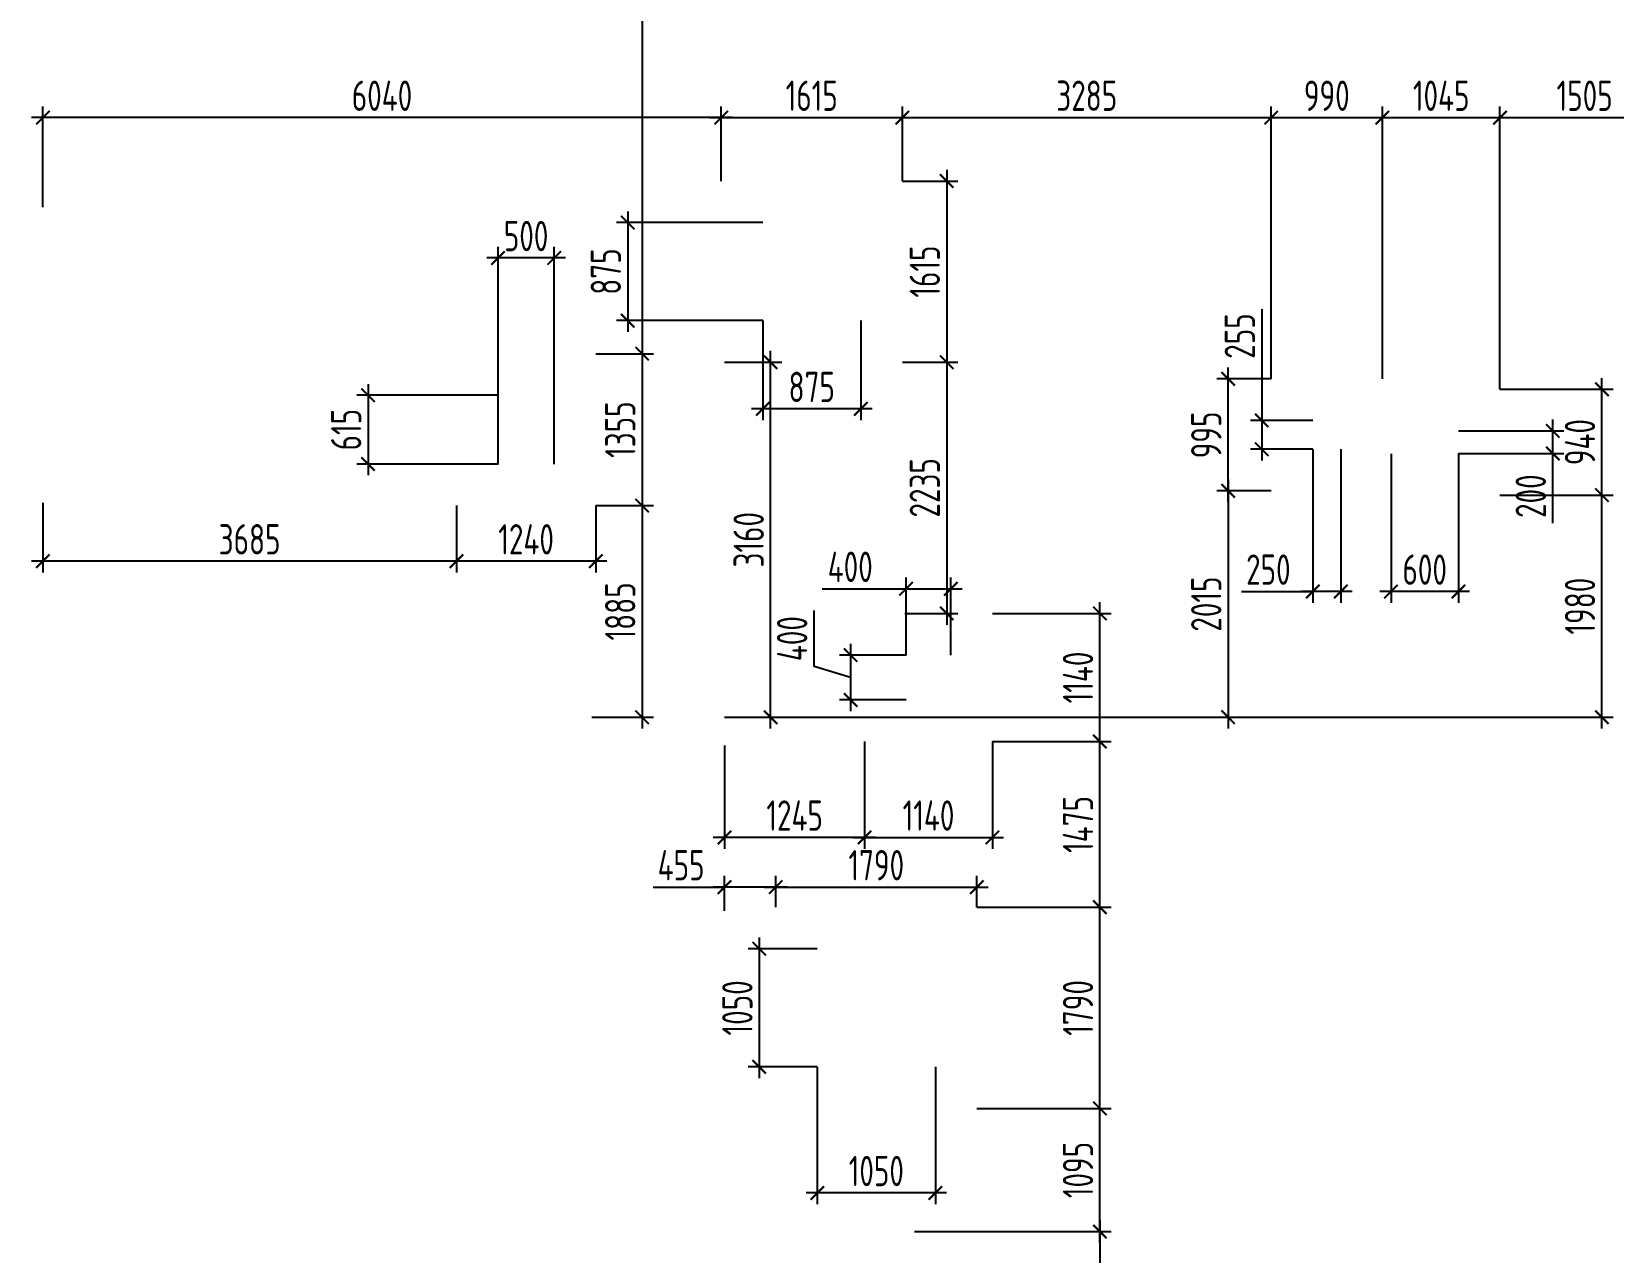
# Model space of a CAD drawing. Header units: millimetres. Extents: x -350007 to 535970, y -888 to 133718.
# Drawn here: x 461274 to 475358, y 102088 to 112954 of the extents above; entities that cross this region are included whole.
import ezdxf

# ---------------------------------------------------------------- set-up
doc = ezdxf.new("R2010")
doc.units = ezdxf.units.MM
doc.layers.add('АР_Размеры нов.', color=15, linetype='Continuous', lineweight=0)
doc.styles.add('ISOCPEUR', font='isocpeur.ttf', dxfattribs={"width": 0.7})
doc.dimstyles.new('R_100', dxfattribs={"dimtxt": 270, "dimasz": 120, "dimexe": 100, "dimexo": 0, "dimgap": 60, "dimtad": 1, "dimdec": 0, "dimrnd": 5, "dimzin": 0, "dimdsep": 46, "dimtxsty": 'ISOCPEUR', "dimblk": 'ARCHTICK', "dimcen": 0, "dimdle": 100, "dimclrd": 256, "dimclre": 256, "dimclrt": 256, "dimadec": 0, "dimazin": 0, "dimtfac": 2, "dimtdec": 0, "dimtofl": 0, "dimtmove": 1, "dimatfit": 3, "dimfxl": 1, "dimtvp": 3, "dimtolj": 1, "dimtzin": 0, "dimarcsym": 0})

# ---------------------------------------------------------------- blocks, each defined once
blk = doc.blocks.new('_ArchTick')
at = {"color": 0, "linetype": 'ByBlock', "const_width": 0.15}
blk.add_lwpolyline([(-0.5, -0.5), (0.5, 0.5)], dxfattribs=at)
blk = doc.blocks.new('*D3385')
at = {"layer": 'АР_Размеры нов.', "lineweight": -2, "transparency": 16777216}
for p, q in [((465945, 118043), (466810, 118043)), ((466710, 118143), (466710, 109987)), ((466297, 110087), (466810, 110087))]:
    blk.add_line(p, q, dxfattribs=at)
at = {"layer": 'АР_Размеры нов.', "lineweight": -2, "transparency": 16777216, "xscale": 120, "yscale": 120, "zscale": 120}
for p, rotation in [((466710, 118043), 90), ((466710, 110087), 270)]:
    blk.add_blockref('_ArchTick', p, dxfattribs=dict(at, rotation=rotation))
at = {"layer": 'АР_Размеры нов.', "transparency": 16777216, "insert": (466515, 114065), "char_height": 270, "attachment_point": 5, "rotation": 90, "style": 'ISOCPEUR'}
blk.add_mtext('\\A1;7955', dxfattribs=at)
blk = doc.blocks.new('*D3386')
at = {"layer": 'АР_Размеры нов.', "lineweight": -2, "transparency": 16777216}
for p, q in [((466710, 110187), (466710, 108635)), ((466297, 110087), (466810, 110087)), ((466297, 108735), (466810, 108735))]:
    blk.add_line(p, q, dxfattribs=at)
at = {"layer": 'АР_Размеры нов.', "lineweight": -2, "transparency": 16777216, "xscale": 120, "yscale": 120, "zscale": 120}
for p, rotation in [((466710, 110087), 90), ((466710, 108735), 270)]:
    blk.add_blockref('_ArchTick', p, dxfattribs=dict(at, rotation=rotation))
at = {"layer": 'АР_Размеры нов.', "transparency": 16777216, "insert": (466515, 109411), "char_height": 270, "attachment_point": 5, "rotation": 90, "style": 'ISOCPEUR'}
blk.add_mtext('\\A1;1355', dxfattribs=at)
blk = doc.blocks.new('*D3387')
at = {"layer": 'АР_Размеры нов.', "lineweight": -2, "transparency": 16777216}
for p, q in [((465057, 108735), (465057, 108140)), ((466297, 108735), (466297, 108140)), ((466397, 108240), (464957, 108240))]:
    blk.add_line(p, q, dxfattribs=at)
at = {"layer": 'АР_Размеры нов.', "lineweight": -2, "transparency": 16777216, "xscale": 120, "yscale": 120, "zscale": 120, "rotation": 180}
blk.add_blockref('_ArchTick', (465057, 108240), dxfattribs=at)
at = {"layer": 'АР_Размеры нов.', "lineweight": -2, "transparency": 16777216, "xscale": 120, "yscale": 120, "zscale": 120}
blk.add_blockref('_ArchTick', (466297, 108240), dxfattribs=at)
at = {"layer": 'АР_Размеры нов.', "transparency": 16777216, "insert": (465677, 108435), "char_height": 270, "attachment_point": 5, "style": 'ISOCPEUR'}
blk.add_mtext('\\A1;1240', dxfattribs=at)
blk = doc.blocks.new('*D3388')
at = {"layer": 'АР_Размеры нов.', "lineweight": -2, "transparency": 16777216}
for p, q in [((461374, 108760), (461374, 108140)), ((465057, 108735), (465057, 108140)), ((465157, 108240), (461274, 108240))]:
    blk.add_line(p, q, dxfattribs=at)
at = {"layer": 'АР_Размеры нов.', "lineweight": -2, "transparency": 16777216, "xscale": 120, "yscale": 120, "zscale": 120, "rotation": 180}
blk.add_blockref('_ArchTick', (461374, 108240), dxfattribs=at)
at = {"layer": 'АР_Размеры нов.', "lineweight": -2, "transparency": 16777216, "xscale": 120, "yscale": 120, "zscale": 120}
blk.add_blockref('_ArchTick', (465057, 108240), dxfattribs=at)
at = {"layer": 'АР_Размеры нов.', "transparency": 16777216, "insert": (463215, 108435), "char_height": 270, "attachment_point": 5, "style": 'ISOCPEUR'}
blk.add_mtext('\\A1;3685', dxfattribs=at)
blk = doc.blocks.new('*D3389')
at = {"layer": 'АР_Размеры нов.', "lineweight": -2, "transparency": 16777216}
for p, q in [((466297, 108735), (466810, 108735)), ((466710, 108835), (466710, 106751)), ((466263, 106851), (466810, 106851))]:
    blk.add_line(p, q, dxfattribs=at)
at = {"layer": 'АР_Размеры нов.', "lineweight": -2, "transparency": 16777216, "xscale": 120, "yscale": 120, "zscale": 120}
for p, rotation in [((466710, 108735), 90), ((466710, 106851), 270)]:
    blk.add_blockref('_ArchTick', p, dxfattribs=dict(at, rotation=rotation))
at = {"layer": 'АР_Размеры нов.', "transparency": 16777216, "insert": (466515, 107793), "char_height": 270, "attachment_point": 5, "rotation": 90, "style": 'ISOCPEUR'}
blk.add_mtext('\\A1;1885', dxfattribs=at)
blk = doc.blocks.new('*D3390')
at = {"layer": 'АР_Размеры нов.', "lineweight": -2, "transparency": 16777216}
for p, q in [((468691, 106635), (468691, 105681)), ((467444, 106601), (467444, 105681)), ((468791, 105781), (467344, 105781))]:
    blk.add_line(p, q, dxfattribs=at)
at = {"layer": 'АР_Размеры нов.', "lineweight": -2, "transparency": 16777216, "xscale": 120, "yscale": 120, "zscale": 120, "rotation": 180}
blk.add_blockref('_ArchTick', (467444, 105781), dxfattribs=at)
at = {"layer": 'АР_Размеры нов.', "lineweight": -2, "transparency": 16777216, "xscale": 120, "yscale": 120, "zscale": 120}
blk.add_blockref('_ArchTick', (468691, 105781), dxfattribs=at)
at = {"layer": 'АР_Размеры нов.', "transparency": 16777216, "insert": (468068, 105976), "char_height": 270, "attachment_point": 5, "style": 'ISOCPEUR'}
blk.add_mtext('\\A1;1245', dxfattribs=at)
blk = doc.blocks.new('*D3391')
at = {"layer": 'АР_Размеры нов.', "lineweight": -2, "transparency": 16777216}
for p, q in [((468691, 106635), (468691, 105681)), ((469829, 106635), (469829, 105681)), ((468591, 105781), (469929, 105781))]:
    blk.add_line(p, q, dxfattribs=at)
at = {"layer": 'АР_Размеры нов.', "lineweight": -2, "transparency": 16777216, "xscale": 120, "yscale": 120, "zscale": 120, "rotation": 180}
blk.add_blockref('_ArchTick', (468691, 105781), dxfattribs=at)
at = {"layer": 'АР_Размеры нов.', "lineweight": -2, "transparency": 16777216, "xscale": 120, "yscale": 120, "zscale": 120}
blk.add_blockref('_ArchTick', (469829, 105781), dxfattribs=at)
at = {"layer": 'АР_Размеры нов.', "transparency": 16777216, "insert": (469260, 105976), "char_height": 270, "attachment_point": 5, "style": 'ISOCPEUR'}
blk.add_mtext('\\A1;1140', dxfattribs=at)
blk = doc.blocks.new('*D3392')
at = {"layer": 'АР_Размеры нов.', "lineweight": -2, "transparency": 16777216}
for p, q in [((467444, 105129), (467444, 105439)), ((467900, 105160), (467900, 105439)), ((466808, 105339), (467444, 105339)), ((468000, 105339), (467344, 105339))]:
    blk.add_line(p, q, dxfattribs=at)
at = {"layer": 'АР_Размеры нов.', "lineweight": -2, "transparency": 16777216, "xscale": 120, "yscale": 120, "zscale": 120, "rotation": 180}
blk.add_blockref('_ArchTick', (467444, 105339), dxfattribs=at)
at = {"layer": 'АР_Размеры нов.', "lineweight": -2, "transparency": 16777216, "xscale": 120, "yscale": 120, "zscale": 120}
blk.add_blockref('_ArchTick', (467900, 105339), dxfattribs=at)
at = {"layer": 'АР_Размеры нов.', "transparency": 16777216, "insert": (467057, 105534), "char_height": 270, "attachment_point": 5, "style": 'ISOCPEUR'}
blk.add_mtext('\\A1;455', dxfattribs=at)
blk = doc.blocks.new('*D3393')
at = {"layer": 'АР_Размеры нов.', "lineweight": -2, "transparency": 16777216}
for p, q in [((467900, 105160), (467900, 105439)), ((469691, 105160), (469691, 105439)), ((467800, 105339), (469791, 105339))]:
    blk.add_line(p, q, dxfattribs=at)
at = {"layer": 'АР_Размеры нов.', "lineweight": -2, "transparency": 16777216, "xscale": 120, "yscale": 120, "zscale": 120, "rotation": 180}
blk.add_blockref('_ArchTick', (467900, 105339), dxfattribs=at)
at = {"layer": 'АР_Размеры нов.', "lineweight": -2, "transparency": 16777216, "xscale": 120, "yscale": 120, "zscale": 120}
blk.add_blockref('_ArchTick', (469691, 105339), dxfattribs=at)
at = {"layer": 'АР_Размеры нов.', "transparency": 16777216, "insert": (468795, 105534), "char_height": 270, "attachment_point": 5, "style": 'ISOCPEUR'}
blk.add_mtext('\\A1;1790', dxfattribs=at)
blk = doc.blocks.new('*D3396')
at = {"layer": 'АР_Размеры нов.', "lineweight": -2, "transparency": 16777216}
for p, q in [((469136, 102273), (470886, 102273)), ((470786, 102373), (470786, 100833)), ((469136, 100933), (470886, 100933))]:
    blk.add_line(p, q, dxfattribs=at)
at = {"layer": 'АР_Размеры нов.', "lineweight": -2, "transparency": 16777216, "xscale": 120, "yscale": 120, "zscale": 120}
for p, rotation in [((470786, 102273), 90), ((470786, 100933), 270)]:
    blk.add_blockref('_ArchTick', p, dxfattribs=dict(at, rotation=rotation))
at = {"layer": 'АР_Размеры нов.', "transparency": 16777216, "insert": (470591, 101603), "char_height": 270, "attachment_point": 5, "rotation": 90, "style": 'ISOCPEUR'}
blk.add_mtext('\\A1;1340', dxfattribs=at)
blk = doc.blocks.new('*D3397')
at = {"layer": 'АР_Размеры нов.', "lineweight": -2, "transparency": 16777216}
for p, q in [((470786, 102173), (470786, 103469)), ((469691, 103369), (470886, 103369)), ((469136, 102273), (470886, 102273))]:
    blk.add_line(p, q, dxfattribs=at)
at = {"layer": 'АР_Размеры нов.', "lineweight": -2, "transparency": 16777216, "xscale": 120, "yscale": 120, "zscale": 120}
for p, rotation in [((470786, 103369), 90), ((470786, 102273), 270)]:
    blk.add_blockref('_ArchTick', p, dxfattribs=dict(at, rotation=rotation))
at = {"layer": 'АР_Размеры нов.', "transparency": 16777216, "insert": (470591, 102821), "char_height": 270, "attachment_point": 5, "rotation": 90, "style": 'ISOCPEUR'}
blk.add_mtext('\\A1;1095', dxfattribs=at)
blk = doc.blocks.new('*D3398')
at = {"layer": 'АР_Размеры нов.', "lineweight": -2, "transparency": 16777216}
for p, q in [((470786, 103269), (470786, 105260)), ((469691, 105160), (470886, 105160)), ((469691, 103369), (470886, 103369))]:
    blk.add_line(p, q, dxfattribs=at)
at = {"layer": 'АР_Размеры нов.', "lineweight": -2, "transparency": 16777216, "xscale": 120, "yscale": 120, "zscale": 120}
for p, rotation in [((470786, 105160), 90), ((470786, 103369), 270)]:
    blk.add_blockref('_ArchTick', p, dxfattribs=dict(at, rotation=rotation))
at = {"layer": 'АР_Размеры нов.', "transparency": 16777216, "insert": (470591, 104264), "char_height": 270, "attachment_point": 5, "rotation": 90, "style": 'ISOCPEUR'}
blk.add_mtext('\\A1;1790', dxfattribs=at)
blk = doc.blocks.new('*D3399')
at = {"layer": 'АР_Размеры нов.', "lineweight": -2, "transparency": 16777216}
for p, q in [((469829, 106635), (470886, 106635)), ((470786, 105060), (470786, 106735)), ((469691, 105160), (470886, 105160))]:
    blk.add_line(p, q, dxfattribs=at)
at = {"layer": 'АР_Размеры нов.', "lineweight": -2, "transparency": 16777216, "xscale": 120, "yscale": 120, "zscale": 120}
for p, rotation in [((470786, 106635), 90), ((470786, 105160), 270)]:
    blk.add_blockref('_ArchTick', p, dxfattribs=dict(at, rotation=rotation))
at = {"layer": 'АР_Размеры нов.', "transparency": 16777216, "insert": (470591, 105897), "char_height": 270, "attachment_point": 5, "rotation": 90, "style": 'ISOCPEUR'}
blk.add_mtext('\\A1;1475', dxfattribs=at)
blk = doc.blocks.new('*D3400')
at = {"layer": 'АР_Размеры нов.', "lineweight": -2, "transparency": 16777216}
for p, q in [((469829, 107775), (470886, 107775)), ((470786, 106535), (470786, 107875)), ((469829, 106635), (470886, 106635))]:
    blk.add_line(p, q, dxfattribs=at)
at = {"layer": 'АР_Размеры нов.', "lineweight": -2, "transparency": 16777216, "xscale": 120, "yscale": 120, "zscale": 120}
for p, rotation in [((470786, 107775), 90), ((470786, 106635), 270)]:
    blk.add_blockref('_ArchTick', p, dxfattribs=dict(at, rotation=rotation))
at = {"layer": 'АР_Размеры нов.', "transparency": 16777216, "insert": (470591, 107205), "char_height": 270, "attachment_point": 5, "rotation": 90, "style": 'ISOCPEUR'}
blk.add_mtext('\\A1;1140', dxfattribs=at)
blk = doc.blocks.new('*D3401')
at = {"layer": 'АР_Размеры нов.', "lineweight": -2, "transparency": 16777216}
for p, q in [((467444, 110011), (467954, 110011)), ((467854, 106751), (467854, 110111)), ((467444, 106851), (467954, 106851))]:
    blk.add_line(p, q, dxfattribs=at)
at = {"layer": 'АР_Размеры нов.', "lineweight": -2, "transparency": 16777216, "xscale": 120, "yscale": 120, "zscale": 120}
for p, rotation in [((467854, 110011), 90), ((467854, 106851), 270)]:
    blk.add_blockref('_ArchTick', p, dxfattribs=dict(at, rotation=rotation))
at = {"layer": 'АР_Размеры нов.', "transparency": 16777216, "insert": (467659, 108431), "char_height": 270, "attachment_point": 5, "rotation": 90, "style": 'ISOCPEUR'}
blk.add_mtext('\\A1;3160', dxfattribs=at)
blk = doc.blocks.new('*D3402')
at = {"layer": 'АР_Размеры нов.', "lineweight": -2, "transparency": 16777216}
for p, q in [((469422, 111724), (469422, 109911)), ((469027, 111624), (469522, 111624)), ((469027, 110011), (469522, 110011))]:
    blk.add_line(p, q, dxfattribs=at)
at = {"layer": 'АР_Размеры нов.', "lineweight": -2, "transparency": 16777216, "xscale": 120, "yscale": 120, "zscale": 120}
for p, rotation in [((469422, 111624), 90), ((469422, 110011), 270)]:
    blk.add_blockref('_ArchTick', p, dxfattribs=dict(at, rotation=rotation))
at = {"layer": 'АР_Размеры нов.', "transparency": 16777216, "insert": (469227, 110818), "char_height": 270, "attachment_point": 5, "rotation": 90, "style": 'ISOCPEUR'}
blk.add_mtext('\\A1;1615', dxfattribs=at)
blk = doc.blocks.new('*D3415')
at = {"layer": 'АР_Размеры нов.', "lineweight": -2, "transparency": 16777216}
for p, q in [((461374, 111392), (461374, 112288)), ((467414, 111624), (467414, 112288)), ((467514, 112188), (461274, 112188))]:
    blk.add_line(p, q, dxfattribs=at)
at = {"layer": 'АР_Размеры нов.', "lineweight": -2, "transparency": 16777216, "xscale": 120, "yscale": 120, "zscale": 120, "rotation": 180}
blk.add_blockref('_ArchTick', (461374, 112188), dxfattribs=at)
at = {"layer": 'АР_Размеры нов.', "lineweight": -2, "transparency": 16777216, "xscale": 120, "yscale": 120, "zscale": 120}
blk.add_blockref('_ArchTick', (467414, 112188), dxfattribs=at)
at = {"layer": 'АР_Размеры нов.', "transparency": 16777216, "insert": (464394, 112383), "char_height": 270, "attachment_point": 5, "style": 'ISOCPEUR'}
blk.add_mtext('\\A1;6040', dxfattribs=at)
blk = doc.blocks.new('*D3416')
at = {"layer": 'АР_Размеры нов.', "lineweight": -2, "transparency": 16777216}
for p, q in [((467414, 111624), (467414, 112288)), ((469027, 111624), (469027, 112288)), ((467314, 112188), (469127, 112188))]:
    blk.add_line(p, q, dxfattribs=at)
at = {"layer": 'АР_Размеры нов.', "lineweight": -2, "transparency": 16777216, "xscale": 120, "yscale": 120, "zscale": 120, "rotation": 180}
blk.add_blockref('_ArchTick', (467414, 112188), dxfattribs=at)
at = {"layer": 'АР_Размеры нов.', "lineweight": -2, "transparency": 16777216, "xscale": 120, "yscale": 120, "zscale": 120}
blk.add_blockref('_ArchTick', (469027, 112188), dxfattribs=at)
at = {"layer": 'АР_Размеры нов.', "transparency": 16777216, "insert": (468220, 112383), "char_height": 270, "attachment_point": 5, "style": 'ISOCPEUR'}
blk.add_mtext('\\A1;1615', dxfattribs=at)
blk = doc.blocks.new('*D3417')
at = {"layer": 'АР_Размеры нов.', "lineweight": -2, "transparency": 16777216}
for p, q in [((469027, 111624), (469027, 112288)), ((472311, 109863), (472311, 112288)), ((468927, 112188), (472411, 112188))]:
    blk.add_line(p, q, dxfattribs=at)
at = {"layer": 'АР_Размеры нов.', "lineweight": -2, "transparency": 16777216, "xscale": 120, "yscale": 120, "zscale": 120, "rotation": 180}
blk.add_blockref('_ArchTick', (469027, 112188), dxfattribs=at)
at = {"layer": 'АР_Размеры нов.', "lineweight": -2, "transparency": 16777216, "xscale": 120, "yscale": 120, "zscale": 120}
blk.add_blockref('_ArchTick', (472311, 112188), dxfattribs=at)
at = {"layer": 'АР_Размеры нов.', "transparency": 16777216, "insert": (470669, 112383), "char_height": 270, "attachment_point": 5, "style": 'ISOCPEUR'}
blk.add_mtext('\\A1;3285', dxfattribs=at)
blk = doc.blocks.new('*D3418')
at = {"layer": 'АР_Размеры нов.', "lineweight": -2, "transparency": 16777216}
for p, q in [((472311, 109863), (472311, 112288)), ((473301, 109863), (473301, 112288)), ((472211, 112188), (473401, 112188))]:
    blk.add_line(p, q, dxfattribs=at)
at = {"layer": 'АР_Размеры нов.', "lineweight": -2, "transparency": 16777216, "xscale": 120, "yscale": 120, "zscale": 120, "rotation": 180}
blk.add_blockref('_ArchTick', (472311, 112188), dxfattribs=at)
at = {"layer": 'АР_Размеры нов.', "lineweight": -2, "transparency": 16777216, "xscale": 120, "yscale": 120, "zscale": 120}
blk.add_blockref('_ArchTick', (473301, 112188), dxfattribs=at)
at = {"layer": 'АР_Размеры нов.', "transparency": 16777216, "insert": (472806, 112383), "char_height": 270, "attachment_point": 5, "style": 'ISOCPEUR'}
blk.add_mtext('\\A1;990', dxfattribs=at)
blk = doc.blocks.new('*D3419')
at = {"layer": 'АР_Размеры нов.', "lineweight": -2, "transparency": 16777216}
for p, q in [((473301, 109863), (473301, 112288)), ((474348, 109770), (474348, 112288)), ((473201, 112188), (474448, 112188))]:
    blk.add_line(p, q, dxfattribs=at)
at = {"layer": 'АР_Размеры нов.', "lineweight": -2, "transparency": 16777216, "xscale": 120, "yscale": 120, "zscale": 120, "rotation": 180}
blk.add_blockref('_ArchTick', (473301, 112188), dxfattribs=at)
at = {"layer": 'АР_Размеры нов.', "lineweight": -2, "transparency": 16777216, "xscale": 120, "yscale": 120, "zscale": 120}
blk.add_blockref('_ArchTick', (474348, 112188), dxfattribs=at)
at = {"layer": 'АР_Размеры нов.', "transparency": 16777216, "insert": (473825, 112383), "char_height": 270, "attachment_point": 5, "style": 'ISOCPEUR'}
blk.add_mtext('\\A1;1045', dxfattribs=at)
blk = doc.blocks.new('*D3420')
at = {"layer": 'АР_Размеры нов.', "lineweight": -2, "transparency": 16777216}
for p, q in [((474348, 109770), (474348, 112288)), ((475856, 109909), (475856, 112288)), ((474248, 112188), (475956, 112188))]:
    blk.add_line(p, q, dxfattribs=at)
at = {"layer": 'АР_Размеры нов.', "lineweight": -2, "transparency": 16777216, "xscale": 120, "yscale": 120, "zscale": 120, "rotation": 180}
blk.add_blockref('_ArchTick', (474348, 112188), dxfattribs=at)
at = {"layer": 'АР_Размеры нов.', "lineweight": -2, "transparency": 16777216, "xscale": 120, "yscale": 120, "zscale": 120}
blk.add_blockref('_ArchTick', (475856, 112188), dxfattribs=at)
at = {"layer": 'АР_Размеры нов.', "transparency": 16777216, "insert": (475102, 112383), "char_height": 270, "attachment_point": 5, "style": 'ISOCPEUR'}
blk.add_mtext('\\A1;1505', dxfattribs=at)
blk = doc.blocks.new('*D3422')
at = {"layer": 'АР_Размеры нов.', "lineweight": -2, "transparency": 16777216}
for p, q in [((469027, 110011), (469522, 110011)), ((469422, 110111), (469422, 107675)), ((469048, 107775), (469522, 107775))]:
    blk.add_line(p, q, dxfattribs=at)
at = {"layer": 'АР_Размеры нов.', "lineweight": -2, "transparency": 16777216, "xscale": 120, "yscale": 120, "zscale": 120}
for p, rotation in [((469422, 110011), 90), ((469422, 107775), 270)]:
    blk.add_blockref('_ArchTick', p, dxfattribs=dict(at, rotation=rotation))
at = {"layer": 'АР_Размеры нов.', "transparency": 16777216, "insert": (469227, 108893), "char_height": 270, "attachment_point": 5, "rotation": 90, "style": 'ISOCPEUR'}
blk.add_mtext('\\A1;2235', dxfattribs=at)
blk = doc.blocks.new('*D3423')
at = {"layer": 'АР_Размеры нов.', "lineweight": -2, "transparency": 16777216}
for p, q in [((472311, 109863), (471828, 109863)), ((471928, 108766), (471928, 109963)), ((472311, 108866), (471828, 108866))]:
    blk.add_line(p, q, dxfattribs=at)
at = {"layer": 'АР_Размеры нов.', "lineweight": -2, "transparency": 16777216, "xscale": 120, "yscale": 120, "zscale": 120}
for p, rotation in [((471928, 109863), 90), ((471928, 108866), 270)]:
    blk.add_blockref('_ArchTick', p, dxfattribs=dict(at, rotation=rotation))
at = {"layer": 'АР_Размеры нов.', "transparency": 16777216, "insert": (471733, 109364), "char_height": 270, "attachment_point": 5, "rotation": 90, "style": 'ISOCPEUR'}
blk.add_mtext('\\A1;995', dxfattribs=at)
blk = doc.blocks.new('*D3424')
at = {"layer": 'АР_Размеры нов.', "lineweight": -2, "transparency": 16777216}
for p, q in [((471928, 108966), (471928, 106751)), ((472311, 108866), (471828, 108866)), ((467444, 106851), (472028, 106851))]:
    blk.add_line(p, q, dxfattribs=at)
at = {"layer": 'АР_Размеры нов.', "lineweight": -2, "transparency": 16777216, "xscale": 120, "yscale": 120, "zscale": 120}
for p, rotation in [((471928, 108866), 90), ((471928, 106851), 270)]:
    blk.add_blockref('_ArchTick', p, dxfattribs=dict(at, rotation=rotation))
at = {"layer": 'АР_Размеры нов.', "transparency": 16777216, "insert": (471733, 107858), "char_height": 270, "attachment_point": 5, "rotation": 90, "style": 'ISOCPEUR'}
blk.add_mtext('\\A1;2015', dxfattribs=at)
blk = doc.blocks.new('*D3650')
at = {"layer": 'АР_Размеры нов.', "lineweight": -2, "transparency": 16777216}
for p, q in [((468270, 104790), (467653, 104790)), ((467753, 104890), (467753, 103639)), ((468270, 103739), (467653, 103739))]:
    blk.add_line(p, q, dxfattribs=at)
at = {"layer": 'АР_Размеры нов.', "lineweight": -2, "transparency": 16777216, "xscale": 120, "yscale": 120, "zscale": 120}
for p, rotation in [((467753, 104790), 90), ((467753, 103739), 270)]:
    blk.add_blockref('_ArchTick', p, dxfattribs=dict(at, rotation=rotation))
at = {"layer": 'АР_Размеры нов.', "transparency": 16777216, "insert": (467558, 104264), "char_height": 270, "attachment_point": 5, "rotation": 90, "style": 'ISOCPEUR'}
blk.add_mtext('\\A1;1050', dxfattribs=at)
blk = doc.blocks.new('*D3651')
at = {"layer": 'АР_Размеры нов.', "lineweight": -2, "transparency": 16777216}
for p, q in [((468270, 103739), (468270, 102517)), ((469321, 103739), (469321, 102517)), ((469421, 102617), (468170, 102617))]:
    blk.add_line(p, q, dxfattribs=at)
at = {"layer": 'АР_Размеры нов.', "lineweight": -2, "transparency": 16777216, "xscale": 120, "yscale": 120, "zscale": 120, "rotation": 180}
blk.add_blockref('_ArchTick', (468270, 102617), dxfattribs=at)
at = {"layer": 'АР_Размеры нов.', "lineweight": -2, "transparency": 16777216, "xscale": 120, "yscale": 120, "zscale": 120}
blk.add_blockref('_ArchTick', (469321, 102617), dxfattribs=at)
at = {"layer": 'АР_Размеры нов.', "transparency": 16777216, "insert": (468795, 102812), "char_height": 270, "attachment_point": 5, "style": 'ISOCPEUR'}
blk.add_mtext('\\A1;1050', dxfattribs=at)
blk = doc.blocks.new('*D3654')
at = {"layer": 'АР_Размеры нов.', "lineweight": -2, "transparency": 16777216}
for p, q in [((468241, 107302), (468241, 107800)), ((468566, 107505), (468566, 106905)), ((469061, 107405), (468466, 107405)), ((468566, 107205), (468241, 107302)), ((469061, 107005), (468466, 107005))]:
    blk.add_line(p, q, dxfattribs=at)
at = {"layer": 'АР_Размеры нов.', "lineweight": -2, "transparency": 16777216, "xscale": 120, "yscale": 120, "zscale": 120}
for p, rotation in [((468566, 107405), 90), ((468566, 107005), 270)]:
    blk.add_blockref('_ArchTick', p, dxfattribs=dict(at, rotation=rotation))
at = {"layer": 'АР_Размеры нов.', "transparency": 16777216, "insert": (468046, 107551), "char_height": 270, "attachment_point": 5, "rotation": 90, "style": 'ISOCPEUR'}
blk.add_mtext('\\A1;400', dxfattribs=at)
blk = doc.blocks.new('*D3655')
at = {"layer": 'АР_Размеры нов.', "lineweight": -2, "transparency": 16777216}
for p, q in [((469061, 107405), (469061, 108095)), ((469459, 107405), (469459, 108095)), ((468314, 107995), (469061, 107995)), ((468961, 107995), (469559, 107995))]:
    blk.add_line(p, q, dxfattribs=at)
at = {"layer": 'АР_Размеры нов.', "lineweight": -2, "transparency": 16777216, "xscale": 120, "yscale": 120, "zscale": 120, "rotation": 180}
blk.add_blockref('_ArchTick', (469061, 107995), dxfattribs=at)
at = {"layer": 'АР_Размеры нов.', "lineweight": -2, "transparency": 16777216, "xscale": 120, "yscale": 120, "zscale": 120}
blk.add_blockref('_ArchTick', (469459, 107995), dxfattribs=at)
at = {"layer": 'АР_Размеры нов.', "transparency": 16777216, "insert": (468563, 108190), "char_height": 270, "attachment_point": 5, "style": 'ISOCPEUR'}
blk.add_mtext('\\A1;400', dxfattribs=at)
blk = doc.blocks.new('*D3656')
at = {"layer": 'АР_Размеры нов.', "lineweight": -2, "transparency": 16777216}
for p, q in [((465427, 109105), (465427, 111039)), ((465927, 109105), (465927, 111039)), ((466027, 110939), (465327, 110939))]:
    blk.add_line(p, q, dxfattribs=at)
at = {"layer": 'АР_Размеры нов.', "lineweight": -2, "transparency": 16777216, "xscale": 120, "yscale": 120, "zscale": 120, "rotation": 180}
blk.add_blockref('_ArchTick', (465427, 110939), dxfattribs=at)
at = {"layer": 'АР_Размеры нов.', "lineweight": -2, "transparency": 16777216, "xscale": 120, "yscale": 120, "zscale": 120}
blk.add_blockref('_ArchTick', (465927, 110939), dxfattribs=at)
at = {"layer": 'АР_Размеры нов.', "transparency": 16777216, "insert": (465677, 111134), "char_height": 270, "attachment_point": 5, "style": 'ISOCPEUR'}
blk.add_mtext('\\A1;500', dxfattribs=at)
blk = doc.blocks.new('*D3657')
at = {"layer": 'АР_Размеры нов.', "lineweight": -2, "transparency": 16777216}
for p, q in [((465427, 109717), (464170, 109717)), ((464270, 109817), (464270, 109005)), ((465427, 109105), (464170, 109105))]:
    blk.add_line(p, q, dxfattribs=at)
at = {"layer": 'АР_Размеры нов.', "lineweight": -2, "transparency": 16777216, "xscale": 120, "yscale": 120, "zscale": 120}
for p, rotation in [((464270, 109717), 90), ((464270, 109105), 270)]:
    blk.add_blockref('_ArchTick', p, dxfattribs=dict(at, rotation=rotation))
at = {"layer": 'АР_Размеры нов.', "transparency": 16777216, "insert": (464075, 109411), "char_height": 270, "attachment_point": 5, "rotation": 90, "style": 'ISOCPEUR'}
blk.add_mtext('\\A1;615', dxfattribs=at)
blk = doc.blocks.new('*D3658')
at = {"layer": 'АР_Размеры нов.', "lineweight": -2, "transparency": 16777216}
for p, q in [((467784, 110381), (467784, 109496)), ((468657, 110381), (468657, 109496)), ((468757, 109596), (467684, 109596))]:
    blk.add_line(p, q, dxfattribs=at)
at = {"layer": 'АР_Размеры нов.', "lineweight": -2, "transparency": 16777216, "xscale": 120, "yscale": 120, "zscale": 120, "rotation": 180}
blk.add_blockref('_ArchTick', (467784, 109596), dxfattribs=at)
at = {"layer": 'АР_Размеры нов.', "lineweight": -2, "transparency": 16777216, "xscale": 120, "yscale": 120, "zscale": 120}
blk.add_blockref('_ArchTick', (468657, 109596), dxfattribs=at)
at = {"layer": 'АР_Размеры нов.', "transparency": 16777216, "insert": (468220, 109791), "char_height": 270, "attachment_point": 5, "style": 'ISOCPEUR'}
blk.add_mtext('\\A1;875', dxfattribs=at)
blk = doc.blocks.new('*D3659')
at = {"layer": 'АР_Размеры нов.', "lineweight": -2, "transparency": 16777216}
for p, q in [((466582, 111354), (466582, 110281)), ((467784, 111254), (466482, 111254)), ((467784, 110381), (466482, 110381))]:
    blk.add_line(p, q, dxfattribs=at)
at = {"layer": 'АР_Размеры нов.', "lineweight": -2, "transparency": 16777216, "xscale": 120, "yscale": 120, "zscale": 120}
for p, rotation in [((466582, 111254), 90), ((466582, 110381), 270)]:
    blk.add_blockref('_ArchTick', p, dxfattribs=dict(at, rotation=rotation))
at = {"layer": 'АР_Размеры нов.', "transparency": 16777216, "insert": (466387, 110818), "char_height": 270, "attachment_point": 5, "rotation": 90, "style": 'ISOCPEUR'}
blk.add_mtext('\\A1;875', dxfattribs=at)
blk = doc.blocks.new('*D3660')
at = {"layer": 'АР_Размеры нов.', "lineweight": -2, "transparency": 16777216}
for p, q in [((472681, 109236), (472681, 107870)), ((472931, 109236), (472931, 107870)), ((472046, 107970), (472681, 107970)), ((473031, 107970), (472581, 107970))]:
    blk.add_line(p, q, dxfattribs=at)
at = {"layer": 'АР_Размеры нов.', "lineweight": -2, "transparency": 16777216, "xscale": 120, "yscale": 120, "zscale": 120, "rotation": 180}
blk.add_blockref('_ArchTick', (472681, 107970), dxfattribs=at)
at = {"layer": 'АР_Размеры нов.', "lineweight": -2, "transparency": 16777216, "xscale": 120, "yscale": 120, "zscale": 120}
blk.add_blockref('_ArchTick', (472931, 107970), dxfattribs=at)
at = {"layer": 'АР_Размеры нов.', "transparency": 16777216, "insert": (472286, 108165), "char_height": 270, "attachment_point": 5, "style": 'ISOCPEUR'}
blk.add_mtext('\\A1;250', dxfattribs=at)
blk = doc.blocks.new('*D3661')
at = {"layer": 'АР_Размеры нов.', "lineweight": -2, "transparency": 16777216}
for p, q in [((473378, 109196), (473378, 107870)), ((473978, 109199), (473978, 107870)), ((474078, 107970), (473278, 107970))]:
    blk.add_line(p, q, dxfattribs=at)
at = {"layer": 'АР_Размеры нов.', "lineweight": -2, "transparency": 16777216, "xscale": 120, "yscale": 120, "zscale": 120, "rotation": 180}
blk.add_blockref('_ArchTick', (473378, 107970), dxfattribs=at)
at = {"layer": 'АР_Размеры нов.', "lineweight": -2, "transparency": 16777216, "xscale": 120, "yscale": 120, "zscale": 120}
blk.add_blockref('_ArchTick', (473978, 107970), dxfattribs=at)
at = {"layer": 'АР_Размеры нов.', "transparency": 16777216, "insert": (473678, 108165), "char_height": 270, "attachment_point": 5, "style": 'ISOCPEUR'}
blk.add_mtext('\\A1;600', dxfattribs=at)
blk = doc.blocks.new('*D3662')
at = {"layer": 'АР_Размеры нов.', "lineweight": -2, "transparency": 16777216}
for p, q in [((472227, 110483), (472227, 109493)), ((472227, 109593), (472227, 109136)), ((472681, 109493), (472127, 109493)), ((472681, 109236), (472127, 109236))]:
    blk.add_line(p, q, dxfattribs=at)
at = {"layer": 'АР_Размеры нов.', "lineweight": -2, "transparency": 16777216, "xscale": 120, "yscale": 120, "zscale": 120}
for p, rotation in [((472227, 109493), 90), ((472227, 109236), 270)]:
    blk.add_blockref('_ArchTick', p, dxfattribs=dict(at, rotation=rotation))
at = {"layer": 'АР_Размеры нов.', "transparency": 16777216, "insert": (472032, 110244), "char_height": 270, "attachment_point": 5, "rotation": 90, "style": 'ISOCPEUR'}
blk.add_mtext('\\A1;255', dxfattribs=at)
blk = doc.blocks.new('*D3663')
at = {"layer": 'АР_Размеры нов.', "lineweight": -2, "transparency": 16777216}
for p, q in [((474818, 109099), (474818, 109500)), ((473978, 109400), (474918, 109400)), ((473978, 109199), (474918, 109199)), ((474818, 108580), (474818, 109199))]:
    blk.add_line(p, q, dxfattribs=at)
at = {"layer": 'АР_Размеры нов.', "lineweight": -2, "transparency": 16777216, "xscale": 120, "yscale": 120, "zscale": 120}
for p, rotation in [((474818, 109400), 90), ((474818, 109199), 270)]:
    blk.add_blockref('_ArchTick', p, dxfattribs=dict(at, rotation=rotation))
at = {"layer": 'АР_Размеры нов.', "transparency": 16777216, "insert": (474623, 108819), "char_height": 270, "attachment_point": 5, "rotation": 90, "style": 'ISOCPEUR'}
blk.add_mtext('\\A1;200', dxfattribs=at)
blk = doc.blocks.new('*D3665')
at = {"layer": 'АР_Размеры нов.', "lineweight": -2, "transparency": 16777216}
for p, q in [((475256, 108729), (475256, 109870)), ((474348, 109770), (475356, 109770)), ((474348, 108829), (475356, 108829))]:
    blk.add_line(p, q, dxfattribs=at)
at = {"layer": 'АР_Размеры нов.', "lineweight": -2, "transparency": 16777216, "xscale": 120, "yscale": 120, "zscale": 120}
for p, rotation in [((475256, 109770), 90), ((475256, 108829), 270)]:
    blk.add_blockref('_ArchTick', p, dxfattribs=dict(at, rotation=rotation))
at = {"layer": 'АР_Размеры нов.', "transparency": 16777216, "insert": (475061, 109300), "char_height": 270, "attachment_point": 5, "rotation": 90, "style": 'ISOCPEUR'}
blk.add_mtext('\\A1;940', dxfattribs=at)
blk = doc.blocks.new('*D3666')
at = {"layer": 'АР_Размеры нов.', "lineweight": -2, "transparency": 16777216}
for p, q in [((475256, 106751), (475256, 108929)), ((474348, 108829), (475356, 108829)), ((467444, 106851), (475356, 106851))]:
    blk.add_line(p, q, dxfattribs=at)
at = {"layer": 'АР_Размеры нов.', "lineweight": -2, "transparency": 16777216, "xscale": 120, "yscale": 120, "zscale": 120}
for p, rotation in [((475256, 108829), 90), ((475256, 106851), 270)]:
    blk.add_blockref('_ArchTick', p, dxfattribs=dict(at, rotation=rotation))
at = {"layer": 'АР_Размеры нов.', "transparency": 16777216, "insert": (475061, 107840), "char_height": 270, "attachment_point": 5, "rotation": 90, "style": 'ISOCPEUR'}
blk.add_mtext('\\A1;1980', dxfattribs=at)

msp = doc.modelspace()

# ---------------------------------------------------------------- dimensions: what is measured, and where the dimension line sits
at = {"layer": 'АР_Размеры нов.'}
for base, p1, p2, picture, middle in [((466709.5286, 110087.412), (465945.4492, 118042.9325), (466296.7702, 110087.412), '*D3385', (466514.5286, 114065.1722)), ((469422.2, 110011.3), (469026.8, 111624.3), (469026.8, 110011.3), '*D3402', (469227.2, 110817.8)), ((466582.3, 110381.3), (467783.8, 111254.3), (467783.8, 110381.3), '*D3659', (466387.3, 110817.8)), ((466709.5, 108734.7), (466296.8, 110087.4), (466296.8, 108734.7), '*D3386', (466514.5, 109411)), ((467853.8, 110011.3), (467444.1, 106850.7), (467444.1, 110011.3), '*D3401', (467658.8, 108431)), ((469422.2, 107774.9), (469026.8, 110011.3), (469048.5, 107774.9), '*D3422', (469227.2, 108893.1)), ((471928.2, 109862.6), (472311.3, 108866.2), (472311.3, 109862.6), '*D3423', (471733.2, 109364.4)), ((475255.8168, 109770.3489), (474348.3317, 108828.828), (474348.3317, 109770.3489), '*D3665', (475060.8168, 109299.5885)), ((464270.1, 109104.7), (465426.8, 109717.4), (465426.8, 109104.7), '*D3657', (464075.1, 109411)), ((471928.1645, 106850.6825), (472311.3115, 108866.2312), (467444.0728, 106850.6825), '*D3424', (471733.1645, 107858.4568)), ((475255.8, 108828.8), (467444.1, 106850.7), (474348.3, 108828.8), '*D3666', (475060.8, 107839.8)), ((466709.5, 106850.7), (466296.8, 108734.7), (466262.7, 106850.7), '*D3389', (466514.5, 107792.7)), ((468566, 107004.9), (469061, 107404.9), (469061, 107004.9), '*D3654', (468046, 107362.4)), ((470786.3, 107775), (469829.2, 106635), (469829.2, 107775), '*D3400', (470591.3, 107205)), ((470786.3, 106635), (469690.9, 105160), (469829.2, 106635), '*D3399', (470591.3, 105897.5)), ((470786.3, 105160), (469690.9, 103369), (469690.9, 105160), '*D3398', (470591.3, 104264.5)), ((467752.8, 103739), (468269.9, 104790), (468269.9, 103739), '*D3650', (467557.8, 104264.5)), ((470786.3, 103369), (469136.2, 102273.1), (469690.9, 103369), '*D3397', (470591.3, 102821)), ((470786.3, 100933.1), (469136.2, 102273.1), (469136.2, 100933.1), '*D3396', (470591.3, 101603.1))]:
    dim = msp.add_linear_dim(base=base, p1=p1, p2=p2, angle=90, dimstyle='R_100', override={"dimpost": '\\X'}, dxfattribs=at)
    dim.commit()
    dim.dimension.update_dxf_attribs({"geometry": picture, "text_midpoint": middle})
for base, p1, p2, picture, middle in [((461374.2, 112187.6), (467413.8, 111624.3), (461374.2, 111392.1), '*D3415', (464394, 112382.6)), ((469026.8, 112187.6), (467413.8, 111624.3), (469026.8, 111624.3), '*D3416', (468220.3, 112382.6)), ((472311.3115, 112187.6105), (469026.828, 111624.301), (472311.3115, 109862.6062), '*D3417', (470669.0698, 112382.6105)), ((473301.3, 112187.6), (472311.3, 109862.6), (473301.3, 109862.6), '*D3418', (472806.3, 112382.6)), ((474348.3, 112187.6), (473301.3, 109862.6), (474348.3, 109770.3), '*D3419', (473824.8, 112382.6)), ((475855.7, 112187.6), (474348.3, 109770.3), (475855.7, 109909.3), '*D3420', (475102, 112382.6)), ((465426.8, 110939.4), (465926.8, 109104.7), (465426.8, 109104.7), '*D3656', (465676.8, 111134.4)), ((467783.8, 109595.7), (468656.8, 110381.3), (467783.8, 110381.3), '*D3658', (468220.3, 109790.7)), ((473378.1, 107970.1), (473978.3, 109198.8), (473378.1, 109196.1), '*D3661', (473678.2, 108165.1)), ((461374.2, 108239.7), (465056.8, 108734.7), (461374.2, 108759.6), '*D3388', (463215.5, 108434.7)), ((465056.8, 108239.7), (466296.8, 108734.7), (465056.8, 108734.7), '*D3387', (465676.8, 108434.7)), ((467444.1, 105780.9), (468691, 106634.9), (467444.1, 106600.7), '*D3390', (468067.6, 105975.9)), ((469829.2, 105780.9), (468691, 106634.9), (469829.2, 106635), '*D3391', (469260.1, 105975.9)), ((469690.9, 105338.8), (467899.9, 105160), (469690.9, 105160), '*D3393', (468795.4, 105533.8)), ((468269.9, 102617.3), (469320.9, 103739), (468269.9, 103739), '*D3651', (468795.4, 102812.3))]:
    dim = msp.add_linear_dim(base=base, p1=p1, p2=p2, dimstyle='R_100', override={"dimpost": '\\X'}, dxfattribs=at)
    dim.commit()
    dim.dimension.update_dxf_attribs({"geometry": picture, "text_midpoint": middle})
for base, p1, p2, picture, middle in [((472227.2, 109236.2), (472681.3, 109492.6), (472681.3, 109236.2), '*D3662', (472415.4, 110243.6)), ((474817.7309, 109400.3489), (473978.3317, 109198.828), (473978.3317, 109400.3489), '*D3663', (474738.5594, 108819.3756))]:
    dim = msp.add_linear_dim(base=base, p1=p1, p2=p2, angle=90, dimstyle='R_100', override={"dimpost": '\\X'}, dxfattribs=at)
    dim.commit()
    dim.dimension.update_dxf_attribs({"geometry": picture, "text_midpoint": middle, "dimtype": 160})
for base, p1, p2, picture, middle in [((472681.3, 107970.1), (472931.3, 109236.2), (472681.3, 109236.2), '*D3660', (472285.9, 107898.4)), ((469459.2, 107994.9), (469061, 107404.9), (469459.2, 107404.9), '*D3655', (468562.8, 107986.1)), ((467444.1, 105338.8), (467899.9, 105160), (467444.1, 105129.2), '*D3392', (467056.6, 105190.3))]:
    dim = msp.add_linear_dim(base=base, p1=p1, p2=p2, dimstyle='R_100', override={"dimpost": '\\X'}, dxfattribs=at)
    dim.commit()
    dim.dimension.update_dxf_attribs({"geometry": picture, "text_midpoint": middle, "dimtype": 160})

doc.saveas('drawing.dxf')
